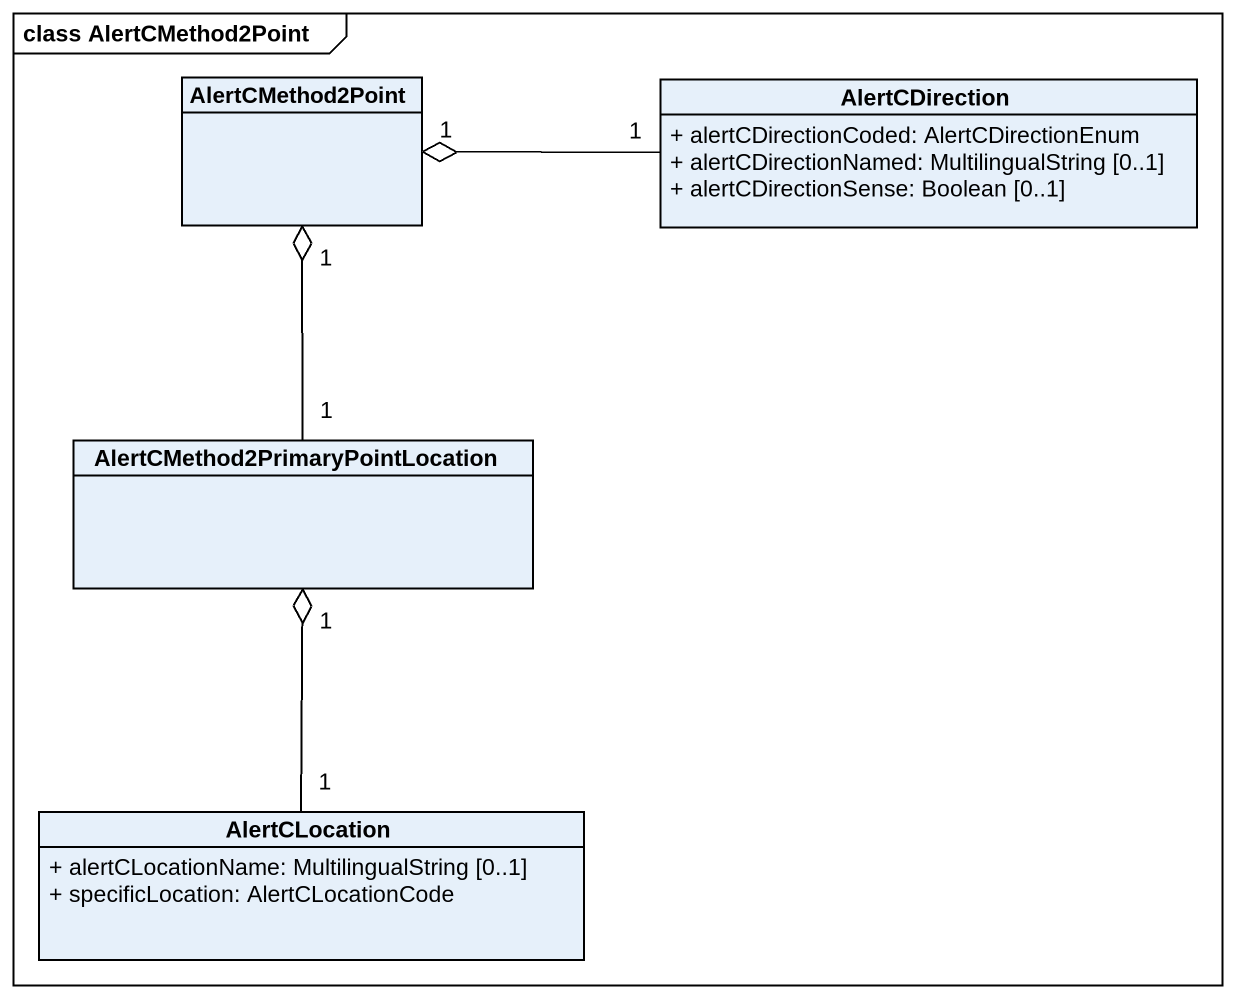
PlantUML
@startuml
mainframe class AlertCMethod2Point
hide circle
hide empty members
skinparam classAttributeIconSize 0
class AlertCMethod2Point
class AlertCDirection {
  + alertCDirectionCoded: AlertCDirectionEnum
  + alertCDirectionNamed: MultilingualString [0..1]
  + alertCDirectionSense: Boolean [0..1]
}
class "AlertCMethod2PrimaryPointLocation" as AlertCMethod2PrimaryPointLoc
class AlertCLocation {
  + alertCLocationName: MultilingualString [0..1]
  + specificLocation: AlertCLocationCode
}
AlertCDirection "1" -left-o "1" AlertCMethod2Point
AlertCMethod2PrimaryPointLoc "1" -up-o "1" AlertCMethod2Point
AlertCLocation "1" -up-o "1" AlertCMethod2PrimaryPointLoc
@enduml
